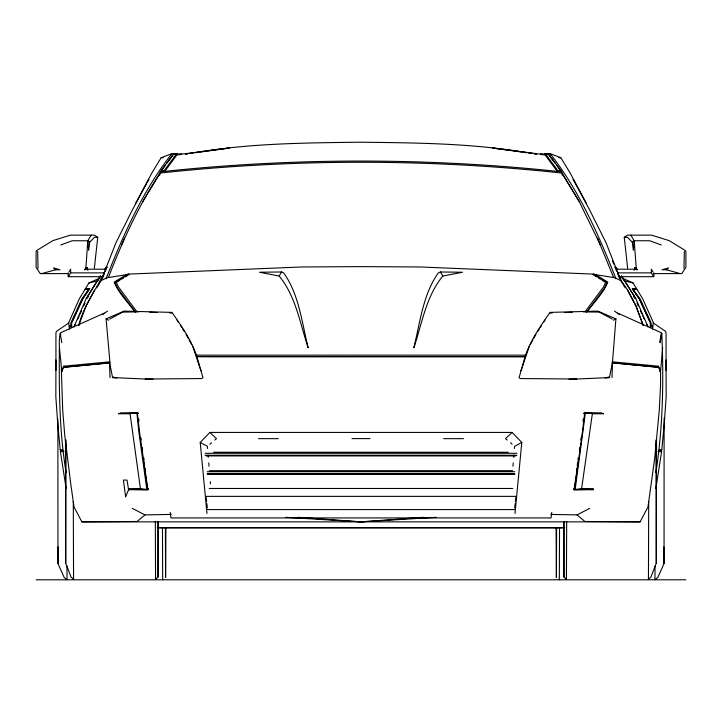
<?xml version="1.0" encoding="UTF-8"?>
<svg xmlns="http://www.w3.org/2000/svg" width="722" height="722" viewBox="0 0 722 722"><rect width="100%" height="100%" fill="white"/><g stroke="black" fill="none" stroke-linecap="round" stroke-linejoin="round"><path stroke-width="1.08" d="M65.476 439.617L65.711 563.16L71.063 577.031L73.563 579.315L73.292 501.465M556.608 527.962L556.409 577.501L556.075 527.962M559.532 527.908L559.333 579.793M648.699 501.465L648.437 579.315L650.937 577.031L656.28 563.16L656.524 439.617M656.009 440.005L656.28 563.16M57.895 419.157L57.941 563.485L64.159 577.419L67.074 579.712L66.956 566.165M158.353 521.807L158.064 577.031L155.555 579.315L155.32 521.428M564.162 521.401L563.936 577.031L566.436 579.315L566.68 521.428M61.812 342.733L60.215 333.347C57.616 345.982 61.415 358.22 61.406 370.819L62.381 371.379M165.916 527.962L165.591 577.501L165.392 527.962M655.044 566.165L654.917 579.712L657.841 577.419L664.05 563.485L664.105 418.047M660.188 342.733L661.776 333.347C663.78 379.709 663.094 426.431 655.919 472.368M58.121 546.87L57.941 563.485M55.937 359.962L55.838 396.784L57.643 422.614L60.197 449.752L61.09 450.591L63.509 450.618M652.498 329.106L652.787 326.678L650.675 327.021L650.269 326.299L651.063 325.712L651.1 322.869L640.116 298.971L632.301 288.565L636.398 288.448L633.095 282.988L622.156 278.078M612.03 377.615L612.446 362.751L615.911 318.889L597.87 311.11L550.074 312.391C540.273 326.218 530.508 340.504 525.029 356.668L519.073 377.723L520.3 378.554L576.797 379.032L609.44 377.561L612.446 362.751L658.644 367.381L660.585 371.839L660.576 384.97L659.294 410.105L654.728 458.064L647.968 507.034L640.125 521.862L81.875 521.862L74.032 507.034L70.756 483.884L64.709 434.87L62.706 410.105L61.415 371.839L63.753 367.218L110.006 362.859L106.089 318.889L124.121 311.11L171.926 312.391C181.727 326.218 191.492 340.504 196.971 356.668L202.927 377.723L201.7 378.554L145.203 379.032L112.56 377.561L109.464 361.839L63.726 366.18L61.406 370.819M650.369 323.077L650.269 326.299L652.291 326.182L652.778 326.976M659.619 371.379L660.594 370.819L662.634 347.86M155.555 579.315L155.609 577.582M65.711 563.16L65.991 440.005M69.502 329.106L69.213 326.678L71.325 327.021L71.496 322.887L82.498 298.989L89.699 288.565L85.602 288.448L88.905 282.988L99.844 278.078M68.635 322.806L79.402 298.655L85.602 288.448M91.153 235.146L87.804 240.751L85.963 266.761L84.889 269.775L86.712 268.936L87.353 267.709L85.783 267.691M512.972 466.222L513.243 462.901M513.703 457.36L513.893 455.149M514.443 448.506L514.624 446.295L521.789 442.442L512.106 432.424L209.894 432.424L200.211 442.442L206.979 513.441M521.789 442.442L515.021 513.441M630.847 235.146L634.196 240.751L633.347 250.353L632.292 242.213L627.517 237.303L624.25 237.303L627.644 268.178M658.491 450.618L660.91 450.6L661.803 449.752L664.348 422.614L666.162 396.784L666.063 359.962M583.024 421.143L583.25 418.922M582.437 432.216L584.73 412.388M585.371 412.912L575.145 489.489L581.598 488.632L592.365 413.76L591.995 413.237L585.371 412.912L583.818 413.39M514.66 507.954L515.138 503.739M515.373 501.637L515.86 497.422M68.121 273.602L40.242 273.602L36.1 267.293L36.1 251.437L36.605 250.552L52.941 240.607L70.458 235.137L94.429 235.146L97.75 237.303L94.356 268.178M97.75 237.303L94.465 237.303L89.709 242.213L88.653 250.353L87.804 240.751L72.236 240.751L60.756 244.975M551.779 512.394L551.048 517.936L170.952 517.936L170.221 512.394M636.398 288.448L642.598 298.655L653.356 322.563L652.905 325.983L651.063 325.712M660.91 450.591L661.596 451.602L655.892 488.352M576.454 470.618L576.761 468.443M577.221 465.185L577.528 463.019M577.979 459.761L578.286 457.595M579.387 449.869L579.694 447.658M580.795 439.942L581.111 437.731M578.773 457.604L574.08 489.687M582.383 432.225L574.532 489.48L573.8 489.489M88.905 282.988L98.075 280.741M659.755 342.264L661.37 332.761L617.689 313.095M159.743 175.13L160.275 171.818L164.76 171.358C295.027 157.631 426.973 157.631 557.24 171.358L561.725 171.818L562.257 175.13M147.667 490.003L128.85 489.633L129.13 488.632L140.682 488.632M74.05 326.723L86.171 298.655L100.493 275.831L86.297 298.565M74.149 326.678L74.844 324.593M683.978 268.367L684.33 251.437M522.421 366.74L529.226 346.524M78.68 325.559C83.22 307.31 94.392 292.157 102.668 275.777M78.752 325.604L86.108 305.875L94.42 290.244M520.95 370.729L522.069 367.805M101.45 279.73L115.989 242.628L132.415 209.858L146.81 183.189M128.552 489.687L125.637 497.034L123.417 480.067L127.054 480.13L128.552 489.687L129.13 488.632M105.096 269.775L105.908 267.781L104.708 269.568M102.443 278.421L104.519 273.313M105.349 271.264L106.594 268.196M89.699 288.565L82.579 299.224L72.083 322.084M106.026 278.782C123.336 234.948 142.568 190.942 171.863 153.642L177.224 153.515M108.49 277.221C123.688 238.089 141.35 199.543 165.473 165.049M121.449 245.254L124.536 238.061M146.846 489.489L138.886 432.216L136.945 413.39L136.629 412.912L129.996 413.237L140.402 488.632L146.846 489.489L148.407 489.011L147.053 489.011M77.85 318.998L79.203 316.01M80.097 314.025L81.442 311.029M83.68 306.047L85.025 303.06M135.375 203.766L151.656 173.325L161.168 157.703L171.863 153.642M69.222 326.976L69.709 326.182L71.731 326.299L71.631 323.077M524.75 356.587L525.535 355.161L196.465 355.161L197.241 356.587L213.55 356.704L525.029 356.668L197.241 356.587M530.255 344.656L532.845 339.99M533.874 338.122L535.941 334.394M71.325 327.021L71.731 326.299L70.936 325.712L69.095 325.983L68.644 322.563M94.149 285.858L95.105 284.161M636.921 289.314L633.681 289.675M636.299 289.026L632.689 289.513L639.421 299.224L649.917 322.084M68.942 272.059L70.639 269.198L70.639 272.871L68.373 276.688M147.342 182.197L149.021 179.417M279.143 276.039L281.616 271.977L283.701 272.925C299.134 294.585 301.85 322.481 308.15 347.76C299.991 323.492 295.903 296.228 279.143 276.039L259.532 272.248L281.616 271.977M142.766 201.537L160.275 173.018L164.76 172.558C295.027 158.831 426.973 158.831 557.24 172.558L561.725 173.018L579.224 201.537L600.542 245.254M87.38 298.159L88.508 296.327M96.721 287.852L101.224 280.533L106.874 277.771L129.03 274.261L127.153 274.261L114.193 282.103C118.688 293.421 128.119 302.545 135.33 312.112L136.467 311.146L118.381 286.833L116.161 281.95L128.94 274.089L301.57 266.978L360.991 266.617L420.43 266.978L593.06 274.089L605.83 281.95L603.61 286.833L585.533 311.146L586.67 312.112C593.89 302.554 603.303 293.421 607.807 282.103L594.847 274.261L592.97 274.261L615.126 277.771L621.462 281.029L627.644 290.136L635.974 305.803L643.32 325.559M442.857 276.039C426.079 296.219 422.018 323.492 413.85 347.76C420.141 322.481 422.866 294.594 438.299 272.925L440.384 271.977L462.468 272.248L442.857 276.039L440.384 271.977M537.592 331.669L539.298 328.988M540.426 327.21L541.563 325.423M104.762 269.55L105.972 267.754L107.56 267.113M66.108 488.352L60.404 451.602L61.09 450.591M176.412 154.346L173.271 154.445L160.853 170.952L164.21 170.609L176.367 154.111L181.484 153.93M85.701 289.026L89.311 289.513L88.319 289.675L81.884 298.971L70.9 322.869L70.936 325.712M543.828 321.85L545.074 320.09M587.329 311.218L604.612 287.907L606.715 283.015L602.121 280.199M613.113 362.967L657.562 367.173L658.274 366.18L660.594 370.819M545.588 154.346L548.729 154.445L561.147 170.952L557.79 170.609L557.24 171.358L544.975 154.716L492.756 148.064L521.239 151.981M166.8 163.253L172.793 155.176L168.722 160.392M200.752 151.981L229.235 148.064L177.025 154.716L164.76 171.358L164.21 170.609M98.607 279.378L99.816 277.808M584.378 413.39L584.757 412.921L601.877 413.228L603.61 413.76L592.076 413.76M634.06 270.317L635.288 268.936L634.647 267.709L636.217 267.691L637.111 269.775L635.288 268.936M512.106 432.424L505.535 438.642L507.187 440.032M666.523 269.775L668.527 267.889L662.011 269.775L666.523 269.775L680.196 273.602M209.849 444.21L211.51 442.812M214.813 440.032L216.465 438.642L209.894 432.424M84.889 269.775L87.353 267.709M171.15 514.416L144.978 514.903L137.108 521.483L81.875 521.862M632.292 242.213L634.196 240.751L649.764 240.751L661.244 244.975M102.506 314.684L107.542 311.065M100.529 281.029L101.224 280.533M657.562 367.173L658.644 367.381M68.572 323.095L56.605 331.281L55.937 332.553L55.937 370.521M624.25 237.303L627.562 235.146L651.533 235.137L669.059 240.607L685.395 250.552L685.9 251.437L685.9 267.293L681.758 273.602L653.879 273.602M119.879 280.199L115.276 283.015L117.388 287.907L134.671 311.218M121.72 279.08L123.561 277.952M125.402 276.824L128.164 275.136M109.609 319.115L122.623 312.094L138.678 311.886M613.393 320.225L615.911 318.889M550.85 514.416L577.022 514.903L589.721 508.369M104.311 313.095L60.63 332.761L60.639 334.927M114.004 376.956L112.56 377.561L116.901 377.922M63.346 367.381L108.878 362.967M136.945 413.39L138.29 413.39L137.974 412.912L120.123 413.228L118.381 413.76L129.924 413.76M41.804 273.602L55.477 269.775L59.989 269.775L53.473 267.889L55.477 269.775M612.446 362.751L611.985 362.859L612.536 361.839L658.274 366.18M128.85 489.633L141.25 489.155M189.868 153.434L193.189 152.956M195.4 152.631C250.047 143.209 305.695 142.884 360.991 142.207C416.296 142.884 471.944 143.209 526.6 152.631M189.805 153.497L193.09 153.037M195.283 152.739L198.568 152.288M605.09 377.931L609.44 377.561L607.996 376.956M423.643 517.304L360.991 521.862L285.822 517.331M436.169 517.331L360.991 521.862L298.348 517.304M550.074 313.059L552.294 312.987M564.478 312.554L572.239 312.274M583.322 311.886L599.368 312.094L612.391 319.115M177.025 154.716L181.114 154.58M558.819 157.757L560.832 157.703L570.335 173.325L586.625 203.766M568.927 379.221L576.797 379.032M574.324 490.003L593.15 489.633L592.861 488.632L581.3 488.632M352.002 438.615L369.989 438.615M87.407 269.198L105.304 269.198M616.687 269.198L634.584 269.198M70.639 272.871L104.185 272.871M617.806 272.871L651.361 272.871L653.627 276.688M102.443 276.688L68.121 276.688L68.121 273.015M619.557 276.688L653.879 276.688L653.879 273.015M136.629 412.912L138.173 413.39M585.055 413.39L583.71 413.39L584.757 412.921M591.778 413.237L601.877 413.228M258.485 438.651L278.385 438.66M443.606 438.66L463.506 438.651M60.206 449.743L62.643 449.743M659.357 449.743L661.794 449.743M60.404 451.602L63.969 451.602M658.031 451.602L661.596 451.602M213.757 452.252L508.243 452.252M516.916 453.281L205.075 453.281M516.916 455.248L205.075 455.248M515.824 455.916L206.167 455.916M209.407 470.69L512.593 470.69M514.732 471.719L207.25 471.719M514.732 473.686L207.25 473.686M207.25 474.354L514.732 474.354M209.254 488.478L512.746 488.478M574.947 489.011L573.593 489.011L575.145 489.489M515.977 496.366L206.023 496.366M207.34 509.57L514.66 509.57M157.206 527.692L564.794 527.692M158.253 527.863L563.747 527.863M36.1 579.793L685.9 579.793M120.123 413.228L130.222 413.237M580.75 489.155L593.15 489.633M640.125 521.862L584.892 521.483L577.022 514.903M148.2 489.489L147.469 489.48L143.155 457.595M544.776 153.515L550.128 153.642L560.832 157.703M145.203 379.032L153.064 379.221M161.168 157.703L163.181 157.757M540.516 153.939L545.633 154.111L557.79 170.609M540.886 154.58L544.975 154.716M149.761 312.274L157.522 312.554M169.706 312.987L171.926 313.059M88.319 289.675L85.079 289.305M523.432 152.288L526.717 152.739M528.91 153.037L532.195 153.497M528.811 152.956L532.132 153.434M623.925 280.741L633.095 282.988M614.44 267.113L616.028 267.754L617.238 269.55M132.279 508.369L144.978 514.903M106.089 318.889L108.607 320.225M200.211 442.442L207.376 446.295L207.557 448.506M593.836 275.136L596.598 276.824M598.439 277.952L600.28 279.08M653.428 323.095L665.395 331.281L666.063 332.553L666.063 370.521M614.458 311.065L619.485 314.684M137.261 412.388L139.608 432.225M87.804 240.751L89.709 242.213M634.647 267.709L637.111 269.775M510.49 442.812L512.151 444.21M86.712 268.936L87.94 270.317M137.234 412.921L137.622 413.39M553.278 160.392L549.207 155.176L555.2 163.253M622.174 277.808L623.384 279.378M550.128 153.642C579.423 190.942 598.673 234.948 615.974 278.782M556.527 165.049L560.516 170.428L579.224 201.537M63.726 366.18L64.429 367.173M176.926 320.09L178.172 321.85M632.301 288.565L639.502 298.989L650.495 322.887L650.675 327.021M617.292 269.568L616.092 267.781L616.904 269.775M180.437 325.423L181.574 327.21M182.702 328.988L184.408 331.669M620.776 280.533L625.279 287.852M633.483 296.327L634.602 298.159M635.703 298.565L621.462 275.849L635.829 298.655L647.95 326.723M572.979 179.417L574.658 182.197M653.058 272.059L651.361 269.198L651.361 272.871M626.895 284.161L627.851 285.858M592.861 488.632L593.448 489.687M186.059 334.394L188.126 338.122M189.155 339.99L191.745 344.656M575.19 183.189L589.585 209.858L606.002 242.628L620.55 279.73M627.58 290.244L635.883 305.875L643.239 325.604M636.966 303.06L638.311 306.047M640.549 311.029L641.903 314.025M642.797 316.01L644.141 318.998M597.455 238.061L613.51 277.221M619.332 275.777L621.462 281.029M612.491 261.039L613.736 264.108M615.397 268.205L616.642 271.273M617.472 273.322L619.548 278.43M199.931 367.805L201.05 370.729M192.774 346.524L199.579 366.74M647.156 324.593L647.851 326.678M38.013 268.367L37.661 251.437M636.217 267.691L634.196 240.751M147.92 489.687L139.554 432.216M140.889 437.731L141.205 439.942M142.306 447.658L142.613 449.869M66.081 472.368C59.276 431.224 59.024 389.447 59.366 347.86M143.714 457.595L144.021 459.761M145.239 468.443L145.546 470.618M206.14 497.422L206.627 501.637M206.862 503.739L207.34 507.954M138.741 418.922L138.967 421.143M210.319 481.673L210.508 483.785M208.107 455.149L208.288 457.36M208.748 462.901L209.028 466.222M566.382 577.582L566.436 579.315M563.936 577.031L563.647 521.807M109.545 362.751L109.97 377.615M664.05 563.485L663.879 546.87M162.667 579.793L162.468 527.908M158.064 577.031L157.838 521.401M187.657 153.75L185.455 154.066L187.612 153.795M536.581 154.093L534.388 153.795L536.545 154.066"/></g></svg>
